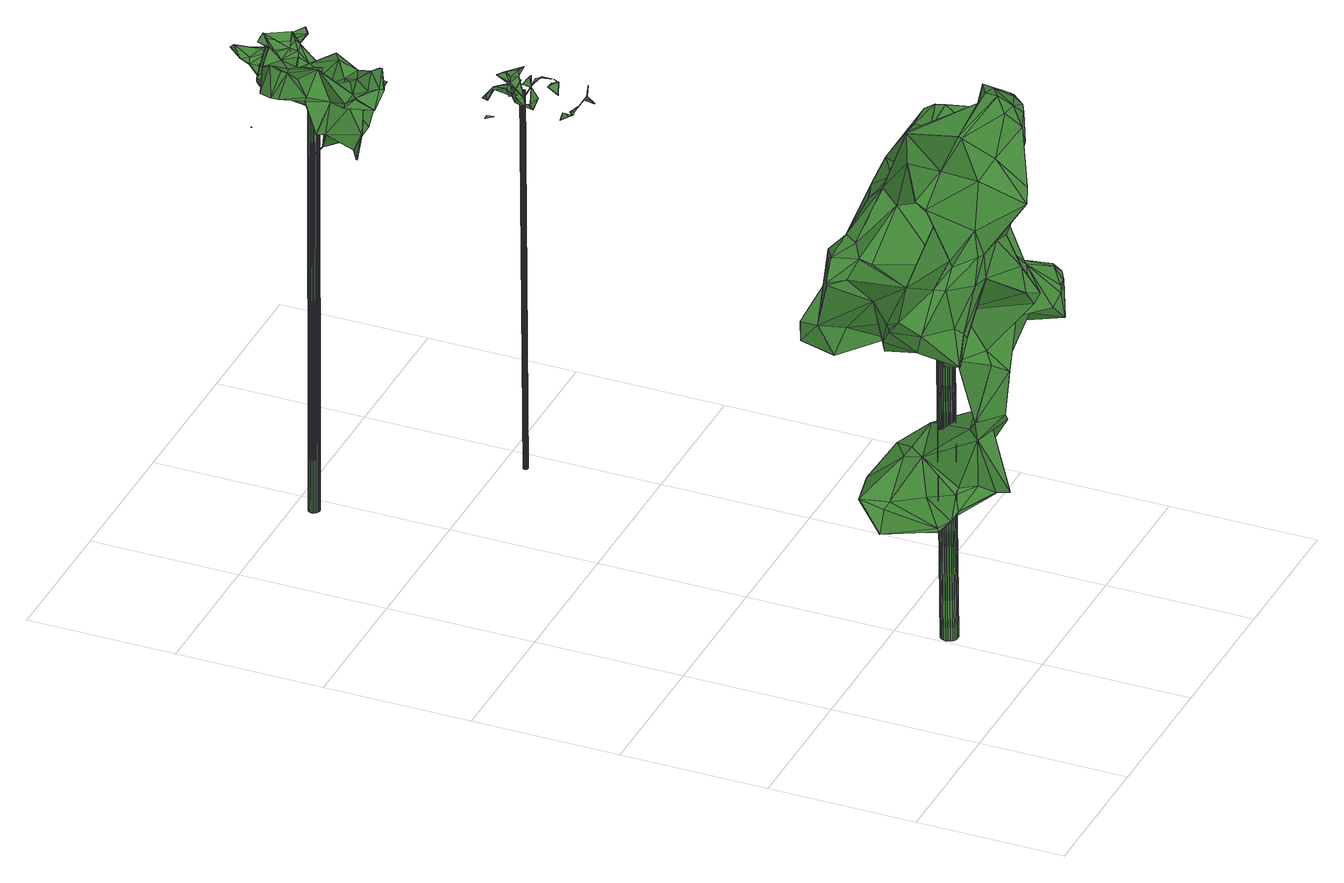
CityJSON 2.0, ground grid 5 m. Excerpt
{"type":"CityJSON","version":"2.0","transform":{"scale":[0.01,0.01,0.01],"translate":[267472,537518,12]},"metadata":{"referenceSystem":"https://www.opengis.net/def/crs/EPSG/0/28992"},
"CityObjects":{
"tree1":{"type":"SolitaryVegetationObject","attributes":{"gtid":104,"crown_width_m":7.89,"crown_median_z":25.93,"crown_r50_m":0.413,"crown_porosity":0.897,"trunk_H_m":12.88,"trunk_DBH_m":0.58,"trunk_radius_m":0.29,"trunk_base_height_m":13.05,"original_gtid":"112"},"geometry":[{"type":"Solid","lod":"3","boundaries":[[[[0,1,2]],[[3,4,5]],[[6,7,8]],[[9,10,11]],[[12,13,14]],[[15,16,9]],[[17,18,19]],[[20,21,22]],[[23,24,25]],[[26,27,28]],[[29,30,31]],[[32,33,34]],[[35,32,36]],[[37,38,39]],[[40,41,42]],[[43,24,44]],[[12,14,45]],[[46,47,48]],[[49,5,50]],[[51,49,50]],[[0,52,53]],[[54,55,56]],[[57,58,59]],[[60,61,62]],[[23,63,64]],[[65,66,67]],[[17,68,18]],[[42,69,40]],[[70,11,71]],[[72,68,73]],[[72,73,74]],[[51,75,76]],[[77,4,3]],[[78,79,47]],[[80,81,82]],[[83,84,85]],[[86,87,83]],[[88,89,52]],[[15,9,11]],[[90,91,92]],[[93,94,28]],[[54,95,55]],[[96,36,97]],[[34,98,99]],[[100,5,4]],[[99,98,100]],[[101,102,27]],[[101,27,26]],[[103,98,33]],[[104,60,62]],[[105,106,21]],[[82,20,107]],[[108,109,37]],[[110,95,54]],[[111,112,113]],[[114,115,52]],[[116,117,118]],[[86,85,119]],[[65,119,85]],[[120,102,101]],[[68,17,73]],[[84,121,122]],[[123,124,125]],[[77,126,127]],[[128,129,43]],[[130,91,90]],[[112,1,0]],[[13,108,131]],[[132,133,80]],[[3,134,77]],[[135,136,137]],[[53,112,0]],[[56,138,54]],[[139,140,141]],[[83,87,15]],[[142,143,144]],[[145,127,146]],[[8,147,6]],[[148,149,150]],[[149,151,152]],[[59,58,153]],[[129,153,58]],[[129,58,154]],[[4,61,100]],[[18,68,92]],[[146,27,102]],[[60,155,61]],[[60,156,155]],[[100,61,155]],[[157,25,158]],[[159,10,16]],[[160,39,161]],[[9,16,10]],[[144,162,142]],[[163,162,164]],[[82,81,20]],[[165,166,167]],[[1,112,111]],[[1,111,168]],[[30,46,48]],[[28,169,95]],[[55,170,118]],[[80,82,132]],[[131,171,13]],[[14,13,171]],[[151,149,172]],[[34,99,173]],[[174,92,72]],[[33,98,34]],[[175,45,176]],[[3,5,49]],[[99,155,173]],[[100,155,99]],[[113,177,111]],[[178,111,177]],[[77,62,4]],[[179,180,181]],[[181,180,26]],[[159,132,10]],[[68,72,92]],[[7,182,8]],[[92,174,90]],[[107,132,82]],[[107,10,132]],[[183,184,185]],[[186,187,188]],[[188,29,186]],[[83,85,86]],[[189,162,144]],[[40,190,63]],[[137,29,188]],[[139,29,137]],[[157,97,156]],[[96,97,157]],[[191,132,192]],[[184,160,185]],[[27,127,126]],[[184,193,194]],[[195,194,193]],[[196,197,167]],[[147,167,197]],[[198,74,73]],[[199,194,195]],[[13,109,108]],[[179,200,102]],[[41,123,201]],[[67,202,65]],[[141,202,67]],[[137,136,140]],[[193,203,204]],[[199,195,165]],[[174,205,75]],[[206,207,160]],[[88,138,89]],[[34,36,32]],[[208,94,17]],[[93,17,94]],[[142,209,143]],[[27,146,127]],[[167,166,196]],[[162,69,142]],[[210,211,212]],[[210,212,105]],[[93,73,17]],[[179,168,213]],[[165,30,199]],[[65,85,66]],[[138,181,54]],[[126,28,27]],[[165,6,30]],[[69,209,142]],[[184,203,193]],[[16,192,159]],[[208,17,214]],[[164,184,215]],[[179,2,168]],[[163,40,69]],[[173,36,34]],[[78,47,135]],[[47,46,135]],[[155,97,173]],[[72,74,174]],[[156,97,155]],[[160,216,39]],[[129,157,24]],[[123,24,157]],[[52,117,217]],[[114,37,47]],[[114,47,218]],[[218,47,79]],[[42,201,219]],[[53,52,115]],[[193,165,195]],[[66,85,122]],[[137,140,139]],[[66,122,220]],[[15,84,83]],[[41,201,42]],[[206,160,161]],[[221,53,115]],[[221,115,218]],[[63,130,32]],[[222,43,187]],[[222,128,43]],[[111,213,168]],[[178,213,111]],[[64,44,24]],[[25,150,23]],[[85,84,122]],[[136,212,211]],[[194,48,216]],[[47,216,48]],[[223,103,50]],[[148,43,44]],[[14,171,176]],[[194,30,48]],[[141,211,202]],[[189,224,162]],[[164,162,224]],[[163,69,162]],[[165,7,6]],[[2,225,168]],[[6,147,197]],[[6,224,189]],[[197,224,6]],[[196,224,197]],[[193,166,165]],[[45,161,12]],[[8,167,147]],[[151,172,214]],[[90,174,75]],[[108,117,131]],[[0,2,52]],[[1,225,2]],[[144,143,226]],[[129,125,124]],[[168,225,1]],[[198,28,126]],[[227,19,228]],[[131,117,116]],[[216,160,194]],[[184,194,160]],[[199,30,194]],[[131,116,171]],[[45,206,161]],[[101,229,120]],[[230,228,19]],[[47,39,216]],[[231,104,145]],[[2,179,52]],[[227,228,151]],[[159,192,132]],[[64,24,23]],[[188,187,78]],[[49,76,134]],[[218,115,114]],[[124,123,232]],[[30,29,46]],[[79,187,43]],[[78,187,79]],[[214,172,208]],[[207,148,44]],[[178,177,233]],[[135,137,188]],[[110,28,95]],[[78,135,188]],[[234,235,178]],[[177,113,236]],[[177,236,233]],[[112,237,113]],[[23,230,130]],[[23,130,63]],[[104,231,238]],[[37,39,47]],[[38,12,39]],[[161,39,12]],[[42,209,69]],[[143,209,42]],[[226,143,42]],[[139,141,220]],[[67,66,141]],[[167,8,182]],[[153,129,124]],[[42,222,186]],[[42,186,226]],[[42,219,222]],[[3,49,134]],[[239,231,234]],[[239,238,231]],[[233,239,234]],[[45,175,206]],[[220,141,66]],[[123,219,201]],[[76,49,51]],[[205,76,75]],[[166,204,196]],[[240,122,121]],[[181,88,179]],[[163,164,40]],[[37,217,108]],[[114,217,37]],[[11,10,71]],[[104,238,60]],[[60,238,156]],[[4,62,61]],[[74,205,174]],[[76,205,74]],[[40,241,41]],[[36,173,97]],[[223,50,5]],[[123,125,219]],[[233,124,239]],[[44,183,207]],[[165,167,182]],[[165,182,7]],[[178,233,234]],[[222,187,186]],[[151,228,152]],[[19,91,230]],[[92,91,18]],[[19,18,91]],[[230,91,130]],[[108,217,117]],[[118,172,175]],[[172,206,175]],[[241,36,158]],[[191,133,132]],[[40,164,215]],[[126,134,198]],[[145,200,231]],[[200,145,102]],[[114,52,217]],[[184,183,215]],[[64,215,183]],[[183,185,160]],[[183,160,207]],[[125,222,219]],[[125,128,222]],[[181,26,110]],[[179,88,52]],[[36,241,35]],[[40,64,190]],[[40,215,64]],[[32,241,63]],[[40,63,241]],[[35,241,32]],[[63,190,64]],[[172,207,206]],[[102,145,146]],[[120,180,179]],[[105,21,20]],[[120,148,150]],[[33,32,130]],[[135,29,139]],[[33,130,90]],[[46,29,135]],[[240,242,70]],[[243,208,170]],[[243,170,169]],[[243,169,208]],[[20,244,107]],[[180,120,26]],[[149,148,207]],[[81,105,20]],[[76,74,198]],[[113,237,236]],[[120,150,25]],[[25,245,120]],[[164,203,184]],[[152,150,149]],[[23,150,152]],[[64,246,44]],[[183,44,246]],[[183,246,64]],[[120,157,129]],[[240,21,247]],[[22,21,240]],[[154,120,129]],[[129,128,125]],[[124,233,236]],[[124,236,153]],[[153,236,237]],[[172,118,170]],[[172,170,208]],[[65,202,119]],[[133,119,202]],[[178,235,213]],[[57,154,58]],[[200,179,213]],[[70,71,244]],[[105,212,106]],[[136,106,212]],[[166,193,204]],[[120,179,102]],[[90,75,33]],[[33,75,103]],[[75,51,103]],[[145,104,127]],[[239,124,232]],[[239,232,238]],[[76,198,134]],[[14,176,45]],[[118,171,116]],[[171,175,176]],[[101,26,245]],[[77,134,248]],[[126,248,134]],[[126,77,248]],[[154,57,120]],[[148,57,43]],[[148,120,57]],[[138,249,89]],[[52,89,117]],[[123,157,232]],[[122,250,220]],[[53,221,112]],[[237,112,221]],[[202,251,133]],[[210,251,202]],[[117,89,249]],[[186,31,226]],[[29,31,186]],[[226,31,144]],[[144,31,30]],[[54,181,110]],[[11,242,15]],[[70,242,11]],[[15,242,84]],[[240,250,122]],[[241,158,25]],[[220,250,139]],[[135,139,250]],[[37,109,38]],[[250,136,135]],[[250,240,136]],[[41,241,24]],[[41,24,123]],[[241,25,24]],[[129,24,43]],[[247,106,136]],[[30,189,144]],[[6,189,30]],[[203,224,204]],[[196,204,224]],[[98,223,100]],[[103,223,98]],[[5,100,223]],[[203,164,224]],[[51,50,103]],[[214,17,151]],[[119,133,191]],[[119,191,86]],[[169,28,94]],[[169,94,208]],[[171,118,175]],[[62,77,127]],[[62,127,104]],[[120,245,26]],[[19,227,17]],[[151,17,227]],[[170,95,169]],[[149,207,172]],[[118,117,252]],[[23,228,230]],[[152,228,23]],[[55,252,117]],[[118,252,55]],[[170,55,95]],[[138,88,181]],[[247,21,106]],[[245,229,101]],[[25,229,245]],[[120,229,157]],[[25,157,229]],[[200,235,231]],[[234,231,235]],[[213,235,200]],[[79,253,218]],[[79,59,253]],[[218,253,221]],[[136,240,247]],[[153,237,253]],[[198,93,28]],[[198,73,93]],[[157,158,96]],[[96,158,36]],[[12,109,13]],[[38,109,12]],[[43,57,59]],[[43,59,79]],[[56,249,138]],[[56,55,249]],[[117,249,55]],[[202,211,210]],[[153,253,59]],[[81,80,133]],[[15,192,16]],[[22,244,20]],[[10,244,71]],[[107,244,10]],[[22,70,244]],[[22,240,70]],[[121,242,240]],[[28,110,26]],[[87,86,192]],[[191,192,86]],[[84,242,121]],[[136,254,140]],[[105,81,210]],[[136,211,254]],[[141,254,211]],[[141,140,254]],[[87,192,15]],[[156,232,157]],[[238,232,156]],[[221,253,237]],[[133,251,81]],[[81,251,210]],[[255,256,257]],[[255,257,258]],[[258,257,259]],[[258,259,260]],[[257,256,261]],[[257,261,259]],[[259,261,262]],[[259,262,260]],[[261,256,263]],[[261,263,262]],[[262,263,264]],[[262,264,260]],[[263,256,265]],[[263,265,264]],[[264,265,266]],[[264,266,260]],[[265,256,267]],[[265,267,266]],[[266,267,268]],[[266,268,260]],[[267,256,269]],[[267,269,268]],[[268,269,270]],[[268,270,260]],[[269,256,271]],[[269,271,270]],[[270,271,272]],[[270,272,260]],[[271,256,273]],[[271,273,272]],[[272,273,274]],[[272,274,260]],[[273,256,275]],[[273,275,274]],[[274,275,276]],[[274,276,260]],[[275,256,277]],[[275,277,276]],[[276,277,278]],[[276,278,260]],[[277,256,279]],[[277,279,278]],[[278,279,280]],[[278,280,260]],[[279,256,281]],[[279,281,280]],[[280,281,282]],[[280,282,260]],[[281,256,283]],[[281,283,282]],[[282,283,284]],[[282,284,260]],[[283,256,285]],[[283,285,284]],[[284,285,286]],[[284,286,260]],[[285,256,287]],[[285,287,286]],[[286,287,288]],[[286,288,260]],[[287,256,289]],[[287,289,288]],[[288,289,290]],[[288,290,260]],[[289,256,291]],[[289,291,290]],[[290,291,292]],[[290,292,260]],[[291,256,293]],[[291,293,292]],[[292,293,294]],[[292,294,260]],[[293,256,295]],[[293,295,294]],[[294,295,296]],[[294,296,260]],[[295,256,297]],[[295,297,296]],[[296,297,298]],[[296,298,260]],[[297,256,299]],[[297,299,298]],[[298,299,300]],[[298,300,260]],[[299,256,301]],[[299,301,300]],[[300,301,302]],[[300,302,260]],[[301,256,303]],[[301,303,302]],[[302,303,304]],[[302,304,260]],[[303,256,255]],[[303,255,304]],[[304,255,258]],[[304,258,260]]]]}]},
"tree2":{"type":"SolitaryVegetationObject","attributes":{"gtid":161,"crown_width_m":4.69,"crown_median_z":28.73,"crown_r50_m":0.239,"crown_porosity":0.922,"trunk_H_m":15.66,"trunk_DBH_m":0.376,"trunk_radius_m":0.188,"trunk_base_height_m":13.07,"original_gtid":"177"},"geometry":[{"type":"Solid","lod":"3","boundaries":[[[[305,306,307]],[[308,309,310]],[[311,312,313]],[[314,315,316]],[[317,318,319]],[[314,320,315]],[[321,322,323]],[[324,325,326]],[[327,328,329]],[[330,331,332]],[[330,332,333]],[[330,333,334]],[[316,315,335]],[[336,337,338]],[[339,321,323]],[[311,321,339]],[[340,341,342]],[[337,336,343]],[[344,345,346]],[[347,348,349]],[[350,351,352]],[[324,353,354]],[[355,356,305]],[[357,358,359]],[[360,361,362]],[[363,344,364]],[[365,366,309]],[[318,367,368]],[[325,324,354]],[[323,369,370]],[[371,323,322]],[[329,372,373]],[[320,335,315]],[[374,375,352]],[[376,377,378]],[[379,380,381]],[[379,381,382]],[[383,384,385]],[[386,375,333]],[[345,344,363]],[[313,345,363]],[[307,387,388]],[[307,388,389]],[[306,390,387]],[[343,336,391]],[[311,313,363]],[[390,392,393]],[[330,394,331]],[[395,396,397]],[[349,398,399]],[[326,334,324]],[[400,336,401]],[[400,401,316]],[[402,342,403]],[[402,340,342]],[[404,405,406]],[[407,332,331]],[[408,409,410]],[[313,410,409]],[[325,394,326]],[[338,337,373]],[[411,346,345]],[[378,334,376]],[[412,413,414]],[[400,391,336]],[[401,338,415]],[[401,415,416]],[[314,316,401]],[[417,418,318]],[[319,318,418]],[[419,389,408]],[[420,405,421]],[[325,370,394]],[[372,328,416]],[[422,423,424]],[[425,421,359]],[[426,359,421]],[[342,380,427]],[[417,318,368]],[[314,401,416]],[[391,428,343]],[[429,412,414]],[[397,342,348]],[[347,397,348]],[[320,429,414]],[[338,401,336]],[[421,404,426]],[[314,430,320]],[[431,368,420]],[[388,408,389]],[[432,433,434]],[[362,435,436]],[[389,419,307]],[[376,308,383]],[[374,352,437]],[[438,439,412]],[[429,440,441]],[[442,430,416]],[[314,416,430]],[[420,367,405]],[[324,334,353]],[[384,383,395]],[[443,328,444]],[[444,328,327]],[[323,378,377]],[[383,445,395]],[[417,446,447]],[[448,392,380]],[[449,392,448]],[[450,377,376]],[[451,424,423]],[[422,424,451]],[[452,329,400]],[[391,400,329]],[[431,420,421]],[[378,353,334]],[[438,435,453]],[[436,435,438]],[[415,338,372]],[[415,372,416]],[[337,343,428]],[[331,394,454]],[[331,454,455]],[[456,323,353]],[[370,353,323]],[[457,458,407]],[[368,367,420]],[[349,348,398]],[[342,396,350]],[[405,367,459]],[[458,412,441]],[[430,440,429]],[[421,405,404]],[[373,337,428]],[[413,452,414]],[[414,452,460]],[[437,461,459]],[[427,392,390]],[[380,392,427]],[[371,369,323]],[[462,317,463]],[[462,463,369]],[[399,397,347]],[[372,329,328]],[[397,396,342]],[[349,399,347]],[[387,390,393]],[[464,340,402]],[[452,400,465]],[[432,434,425]],[[358,425,359]],[[466,359,426]],[[365,371,366]],[[448,433,449]],[[355,305,307]],[[452,465,460]],[[342,350,403]],[[464,402,403]],[[428,329,373]],[[385,384,467]],[[385,467,450]],[[364,466,363]],[[425,468,421]],[[387,469,388]],[[393,469,387]],[[459,406,405]],[[357,466,364]],[[306,387,307]],[[305,398,306]],[[398,397,399]],[[333,332,386]],[[395,356,384]],[[386,352,375]],[[470,469,393]],[[394,361,454]],[[388,409,408]],[[367,471,437]],[[367,437,459]],[[323,377,339]],[[342,341,380]],[[450,376,383]],[[385,450,383]],[[326,394,330]],[[307,419,355]],[[417,447,453]],[[417,453,418]],[[444,413,472]],[[453,447,439]],[[363,466,473]],[[339,377,474]],[[460,335,320]],[[333,375,374]],[[313,409,345]],[[360,362,436]],[[472,439,447]],[[460,320,414]],[[410,377,467]],[[450,467,377]],[[311,363,473]],[[311,473,321]],[[472,475,403]],[[464,403,475]],[[360,454,361]],[[455,454,360]],[[452,327,329]],[[446,476,447]],[[475,447,476]],[[475,476,446]],[[410,474,377]],[[421,382,431]],[[468,382,421]],[[470,393,449]],[[470,449,432]],[[433,432,449]],[[431,382,368]],[[344,346,364]],[[425,346,411]],[[474,410,313]],[[312,477,474]],[[312,339,477]],[[364,346,357]],[[382,478,368]],[[318,317,367]],[[410,467,408]],[[463,479,361]],[[380,379,480]],[[442,416,328]],[[442,328,443]],[[372,338,373]],[[430,429,320]],[[464,446,368]],[[417,368,446]],[[472,413,412]],[[308,310,383]],[[376,333,308]],[[376,334,333]],[[457,412,458]],[[443,440,442]],[[430,442,440]],[[350,352,403]],[[403,352,386]],[[429,441,412]],[[391,481,428]],[[329,428,481]],[[329,481,391]],[[423,422,451]],[[346,358,357]],[[365,471,462]],[[369,365,462]],[[371,365,369]],[[426,482,321]],[[425,358,346]],[[426,404,482]],[[457,407,412]],[[468,433,448]],[[309,366,322]],[[322,366,371]],[[472,412,439]],[[478,340,368]],[[469,409,388]],[[436,455,360]],[[453,439,438]],[[456,378,323]],[[354,353,325]],[[456,353,378]],[[312,474,313]],[[453,435,418]],[[482,404,483]],[[483,484,310]],[[438,412,407]],[[444,440,443]],[[472,440,444]],[[441,440,472]],[[408,355,419]],[[467,355,408]],[[334,326,330]],[[370,325,353]],[[322,321,482]],[[462,367,317]],[[407,455,438]],[[436,438,455]],[[462,471,367]],[[449,393,392]],[[321,473,426]],[[466,426,473]],[[446,464,475]],[[447,475,472]],[[368,340,464]],[[361,435,362]],[[319,485,317]],[[310,309,483]],[[322,482,483]],[[322,483,309]],[[484,395,445]],[[370,369,463]],[[444,486,413]],[[452,413,486]],[[455,407,331]],[[327,452,486]],[[327,486,444]],[[394,370,463]],[[361,487,435]],[[479,487,361]],[[394,463,361]],[[483,488,484]],[[351,350,488]],[[483,351,488]],[[478,341,340]],[[467,356,355]],[[384,356,467]],[[488,350,396]],[[488,396,395]],[[484,488,395]],[[398,305,356]],[[398,356,397]],[[395,397,356]],[[345,489,411]],[[409,489,345]],[[469,489,409]],[[469,470,489]],[[382,381,478]],[[380,478,381]],[[448,379,468]],[[382,468,379]],[[437,352,461]],[[466,357,359]],[[459,461,406]],[[490,333,471]],[[365,490,471]],[[433,468,434]],[[380,341,478]],[[483,404,406]],[[425,434,468]],[[333,374,471]],[[471,374,437]],[[458,332,407]],[[484,445,310]],[[310,445,383]],[[474,477,339]],[[460,465,335]],[[335,465,316]],[[400,316,465]],[[309,490,365]],[[308,490,309]],[[333,490,308]],[[339,312,311]],[[470,491,489]],[[432,491,470]],[[411,489,491]],[[411,491,425]],[[425,491,432]],[[483,406,351]],[[352,406,461]],[[352,351,406]],[[390,492,427]],[[390,306,492]],[[398,348,492]],[[398,492,306]],[[458,441,493]],[[458,493,332]],[[386,332,493]],[[403,493,472]],[[441,472,493]],[[386,493,403]],[[342,492,348]],[[427,492,342]],[[448,480,379]],[[380,480,448]],[[463,485,479]],[[317,485,463]],[[479,485,487]],[[418,485,319]],[[435,485,418]],[[487,485,435]],[[494,495,496]],[[494,496,497]],[[497,496,498]],[[497,498,499]],[[496,495,500]],[[496,500,498]],[[498,500,501]],[[498,501,499]],[[500,495,502]],[[500,502,501]],[[501,502,503]],[[501,503,499]],[[502,495,504]],[[502,504,503]],[[503,504,505]],[[503,505,499]],[[504,495,506]],[[504,506,505]],[[505,506,507]],[[505,507,499]],[[506,495,508]],[[506,508,507]],[[507,508,509]],[[507,509,499]],[[508,495,510]],[[508,510,509]],[[509,510,511]],[[509,511,499]],[[510,495,512]],[[510,512,511]],[[511,512,513]],[[511,513,499]],[[512,495,514]],[[512,514,513]],[[513,514,515]],[[513,515,499]],[[514,495,516]],[[514,516,515]],[[515,516,517]],[[515,517,499]],[[516,495,518]],[[516,518,517]],[[517,518,519]],[[517,519,499]],[[518,495,520]],[[518,520,519]],[[519,520,521]],[[519,521,499]],[[520,495,522]],[[520,522,521]],[[521,522,523]],[[521,523,499]],[[522,495,524]],[[522,524,523]],[[523,524,525]],[[523,525,499]],[[524,495,526]],[[524,526,525]],[[525,526,527]],[[525,527,499]],[[526,495,528]],[[526,528,527]],[[527,528,529]],[[527,529,499]],[[528,495,530]],[[528,530,529]],[[529,530,531]],[[529,531,499]],[[530,495,532]],[[530,532,531]],[[531,532,533]],[[531,533,499]],[[532,495,534]],[[532,534,533]],[[533,534,535]],[[533,535,499]],[[534,495,536]],[[534,536,535]],[[535,536,537]],[[535,537,499]],[[536,495,538]],[[536,538,537]],[[537,538,539]],[[537,539,499]],[[538,495,540]],[[538,540,539]],[[539,540,541]],[[539,541,499]],[[540,495,542]],[[540,542,541]],[[541,542,543]],[[541,543,499]],[[542,495,494]],[[542,494,543]],[[543,494,497]],[[543,497,499]]]]}]},
"tree3":{"type":"SolitaryVegetationObject","attributes":{"gtid":266,"crown_width_m":2.44,"crown_median_z":26.79,"crown_r50_m":0.138,"crown_porosity":0.921,"trunk_H_m":13.84,"trunk_DBH_m":0.168,"trunk_radius_m":0.0838,"trunk_base_height_m":12.95,"original_gtid":"297"},"geometry":[{"type":"MultiSurface","lod":"3","boundaries":[[[544,545,546]],[[547,548,549]],[[550,551,552]],[[553,554,555]],[[556,557,558]],[[559,560,561]],[[562,563,564]],[[565,566,567]],[[568,569,570]],[[571,544,572]],[[565,573,574]],[[554,553,575]],[[558,576,556]],[[577,578,579]],[[580,581,582]],[[583,574,584]],[[585,579,586]],[[587,588,585]],[[589,590,591]],[[592,593,559]],[[594,595,596]],[[547,597,595]],[[598,573,599]],[[564,600,601]],[[602,603,555]],[[602,553,555]],[[552,551,599]],[[593,592,604]],[[605,606,607]],[[565,608,599]],[[609,610,611]],[[580,612,581]],[[602,555,613]],[[589,591,593]],[[614,615,596]],[[568,576,558]],[[565,567,608]],[[616,617,618]],[[612,619,604]],[[606,620,621]],[[615,622,596]],[[623,622,615]],[[624,557,610]],[[554,613,555]],[[554,575,625]],[[625,613,554]],[[626,618,627]],[[626,616,618]],[[606,621,607]],[[547,549,597]],[[628,575,629]],[[628,629,630]],[[592,561,631]],[[615,614,594]],[[565,598,552]],[[582,631,632]],[[633,568,634]],[[633,634,609]],[[564,601,562]],[[624,558,557]],[[625,629,553]],[[565,574,583]],[[604,581,612]],[[583,584,573]],[[562,570,563]],[[581,592,582]],[[635,636,637]],[[635,637,638]],[[603,602,638]],[[639,640,569]],[[628,640,639]],[[572,546,571]],[[577,588,578]],[[581,604,592]],[[586,579,578]],[[593,604,589]],[[641,551,550]],[[591,636,635]],[[593,635,638]],[[547,595,642]],[[545,571,546]],[[632,580,582]],[[622,643,596]],[[644,642,595]],[[585,645,587]],[[568,559,604]],[[638,637,646]],[[584,574,573]],[[632,639,612]],[[569,612,639]],[[624,634,612]],[[577,579,588]],[[585,588,579]],[[557,568,633]],[[557,633,609]],[[546,572,544]],[[623,594,647]],[[615,594,623]],[[647,622,623]],[[548,642,648]],[[631,582,592]],[[635,593,591]],[[568,649,560]],[[611,634,609]],[[598,550,552]],[[610,650,611]],[[569,651,563]],[[651,569,600]],[[544,571,545]],[[593,638,646]],[[652,617,653]],[[627,617,652]],[[626,653,616]],[[616,653,617]],[[653,626,627]],[[627,618,617]],[[606,605,620]],[[607,621,605]],[[654,647,596]],[[580,632,612]],[[628,639,575]],[[614,644,594]],[[621,620,605]],[[594,644,595]],[[562,601,655]],[[630,655,601]],[[598,599,550]],[[637,590,646]],[[612,569,568]],[[612,568,624]],[[653,627,641]],[[589,604,559]],[[600,569,656]],[[653,641,652]],[[657,591,590]],[[624,610,634]],[[656,569,640]],[[558,624,568]],[[644,648,642]],[[632,631,639]],[[629,575,553]],[[544,658,652]],[[550,599,551]],[[629,655,630]],[[593,646,590]],[[553,613,625]],[[655,570,562]],[[649,570,655]],[[568,557,576]],[[568,576,649]],[[565,552,566]],[[566,552,599]],[[599,608,566]],[[608,567,566]],[[634,610,609]],[[588,587,578]],[[549,548,597]],[[585,586,645]],[[629,639,655]],[[629,625,639]],[[657,636,591]],[[637,636,657]],[[610,609,650]],[[610,557,609]],[[563,570,569]],[[559,568,560]],[[647,654,622]],[[656,640,630]],[[654,659,622]],[[614,596,644]],[[564,563,651]],[[627,652,658]],[[643,622,659]],[[659,654,643]],[[564,651,600]],[[583,573,565]],[[647,594,596]],[[559,593,589]],[[575,639,625]],[[550,658,544]],[[593,590,589]],[[657,590,637]],[[551,658,550]],[[641,658,551]],[[627,658,641]],[[631,561,639]],[[649,568,570]],[[598,565,573]],[[599,573,565]],[[654,596,643]],[[644,596,595]],[[644,595,597]],[[652,641,544]],[[578,587,586]],[[586,587,645]],[[630,640,628]],[[601,656,630]],[[600,656,601]],[[634,604,619]],[[634,568,604]],[[634,619,612]],[[561,592,559]],[[644,548,648]],[[597,548,644]],[[548,547,642]],[[550,544,641]],[[553,602,613]],[[556,576,557]],[[660,636,661]],[[639,560,655]],[[649,655,560]],[[561,560,639]],[[609,611,650]],[[662,663,664]],[[662,664,665]],[[665,664,666]],[[665,666,667]],[[664,663,668]],[[664,668,666]],[[666,668,669]],[[666,669,667]],[[668,663,670]],[[668,670,669]],[[669,670,671]],[[669,671,667]],[[670,663,672]],[[670,672,671]],[[671,672,673]],[[671,673,667]],[[672,663,674]],[[672,674,673]],[[673,674,675]],[[673,675,667]],[[674,663,676]],[[674,676,675]],[[675,676,677]],[[675,677,667]],[[676,663,678]],[[676,678,677]],[[677,678,679]],[[677,679,667]],[[678,663,680]],[[678,680,679]],[[679,680,681]],[[679,681,667]],[[680,663,682]],[[680,682,681]],[[681,682,683]],[[681,683,667]],[[682,663,684]],[[682,684,683]],[[683,684,685]],[[683,685,667]],[[684,663,686]],[[684,686,685]],[[685,686,687]],[[685,687,667]],[[686,663,688]],[[686,688,687]],[[687,688,689]],[[687,689,667]],[[688,663,690]],[[688,690,689]],[[689,690,691]],[[689,691,667]],[[690,663,692]],[[690,692,691]],[[691,692,693]],[[691,693,667]],[[692,663,694]],[[692,694,693]],[[693,694,695]],[[693,695,667]],[[694,663,696]],[[694,696,695]],[[695,696,697]],[[695,697,667]],[[696,663,698]],[[696,698,697]],[[697,698,699]],[[697,699,667]],[[698,663,700]],[[698,700,699]],[[699,700,701]],[[699,701,667]],[[700,663,702]],[[700,702,701]],[[701,702,703]],[[701,703,667]],[[702,663,704]],[[702,704,703]],[[703,704,705]],[[703,705,667]],[[704,663,706]],[[704,706,705]],[[705,706,707]],[[705,707,667]],[[706,663,708]],[[706,708,707]],[[707,708,709]],[[707,709,667]],[[708,663,710]],[[708,710,709]],[[709,710,711]],[[709,711,667]],[[710,663,662]],[[710,662,711]],[[711,662,665]],[[711,665,667]]]}]}
},
"vertices":[
[102,367,1418],[76,336,1476],[107,358,1480],[584,227,2088],[586,187,2084],[640,224,2074],[968,263,1116],[990,297,1052],[1032,302,1034],[257,516,715],[232,435,620],[255,514,718],[604,696,1133],[472,739,1152],[519,746,1168],[381,543,717],[261,441,612],[730,627,1669],[782,571,1671],[780,580,1527],[292,220,687],[373,239,733],[354,329,712],[656,352,1552],[635,242,1488],[619,318,1589],[477,482,1674],[411,418,1882],[475,528,1728],[531,141,1130],[785,227,1134],[729,141,1220],[800,263,1611],[816,272,1840],[769,214,1797],[779,250,1603],[732,186,1759],[427,488,1213],[545,593,1205],[588,479,1168],[746,169,1396],[706,213,1447],[734,154,1391],[503,276,1327],[516,353,1317],[626,674,1188],[533,238,1191],[477,292,1199],[629,363,1164],[652,266,2071],[736,209,2003],[735,213,2001],[310,490,1416],[126,373,1371],[275,617,1566],[355,661,1540],[293,635,1548],[282,351,1393],[253,255,1421],[344,249,1255],[474,149,1930],[580,161,2031],[398,229,2027],[720,272,1507],[677,213,1426],[632,262,704],[629,285,740],[634,259,706],[755,508,1862],[843,106,1330],[306,432,697],[280,442,683],[777,480,1872],[666,501,1860],[649,442,1866],[833,336,1863],[634,248,1955],[394,238,2034],[468,157,1172],[369,229,1229],[301,285,652],[326,219,686],[259,246,659],[511,490,721],[482,483,802],[553,440,726],[525,470,709],[406,509,691],[267,561,1503],[229,610,1493],[836,336,1860],[820,470,1687],[827,499,1709],[602,511,1729],[569,540,1712],[400,620,1578],[546,199,1790],[607,128,1828],[728,164,1978],[710,152,1961],[626,153,2036],[412,277,1784],[334,288,1749],[748,202,1992],[380,166,1896],[334,211,702],[432,188,743],[256,246,663],[319,625,1180],[498,636,1205],[377,577,1571],[76,228,1486],[96,250,1410],[158,135,1350],[376,412,1324],[256,345,1384],[301,733,1289],[292,669,1294],[478,677,1421],[535,412,728],[383,300,1554],[448,417,821],[533,390,868],[520,81,1524],[350,128,1566],[507,60,1442],[485,451,1940],[381,292,1900],[507,63,1439],[422,156,1517],[801,403,1660],[302,732,1219],[283,355,617],[388,286,676],[601,261,2031],[408,188,989],[428,188,913],[505,127,976],[221,610,1504],[561,177,963],[535,132,941],[603,239,753],[842,75,1290],[805,66,1266],[804,53,1180],[306,311,1798],[299,343,1824],[1052,298,1073],[448,421,1423],[522,551,1461],[561,392,1632],[654,592,1611],[685,463,1603],[261,152,1394],[351,227,1542],[630,123,1961],[489,47,1841],[520,131,1629],[612,283,1757],[266,416,611],[611,455,1168],[633,651,1186],[865,91,1306],[863,121,1327],[871,204,1294],[956,304,1065],[932,335,1137],[987,323,1097],[53,295,1534],[499,587,1661],[403,621,1575],[417,729,1220],[542,617,1422],[667,129,1884],[796,452,1866],[509,647,1211],[520,726,1181],[217,177,1446],[185,192,1600],[235,347,1544],[328,502,1539],[303,534,1566],[990,301,1052],[585,341,1221],[825,369,1169],[629,365,1168],[617,138,1270],[479,179,1215],[518,119,1130],[857,234,1184],[707,217,1445],[356,409,675],[347,438,654],[865,369,1155],[824,367,1166],[858,363,1152],[958,311,1130],[990,285,1115],[501,457,1938],[862,350,1150],[278,218,1651],[551,69,1427],[576,242,710],[876,315,1175],[904,332,1158],[780,391,1834],[592,607,1220],[553,478,1288],[599,620,1648],[817,73,1287],[445,131,725],[452,89,732],[442,131,728],[170,226,1605],[634,626,1638],[738,193,1230],[609,454,1163],[345,595,1274],[319,256,1230],[549,28,1423],[563,254,929],[226,277,1399],[542,45,1385],[730,194,1997],[902,248,1186],[78,337,1486],[761,75,1235],[776,578,1527],[782,546,1502],[499,210,1728],[785,544,1500],[330,156,1745],[445,131,1651],[285,135,1575],[317,139,1661],[256,200,1644],[241,156,1420],[168,136,1344],[429,23,1819],[350,135,1652],[421,372,810],[744,240,1572],[423,436,795],[498,586,1657],[263,253,670],[566,365,1678],[619,173,1350],[397,238,744],[454,252,1939],[231,614,1494],[437,219,943],[428,202,730],[422,583,1369],[319,253,1232],[511,174,918],[554,325,105],[525,325,105],[553,332,105],[539,333,1393],[538,341,1393],[510,333,1393],[550,339,105],[535,347,1393],[546,345,105],[531,354,1393],[540,350,105],[525,358,1393],[533,353,105],[518,361,1393],[525,354,105],[510,362,1393],[518,353,105],[503,361,1392],[511,350,105],[496,358,1392],[505,346,105],[490,354,1392],[500,340,105],[485,348,1392],[497,333,105],[482,341,1392],[496,325,105],[481,333,1392],[497,318,105],[482,326,1392],[500,311,105],[485,319,1393],[504,305,105],[490,313,1393],[510,300,105],[496,308,1393],[517,297,105],[503,305,1393],[525,296,105],[510,304,1393],[532,297,105],[517,305,1393],[539,300,105],[524,308,1393],[545,304,105],[531,312,1393],[550,310,105],[535,319,1393],[553,317,105],[538,326,1393],
[361,2296,1529],[361,2295,1528],[329,2250,1524],[321,2405,1700],[353,2376,1720],[327,2329,1685],[313,2239,1727],[312,2238,1725],[328,2180,1688],[533,2656,1649],[524,2751,1668],[526,2750,1668],[467,2497,1748],[496,2503,1755],[488,2516,1771],[460,2689,1677],[345,2261,1718],[351,2374,1720],[353,2383,1774],[219,2484,1722],[273,2510,1804],[239,2528,1717],[566,2584,1612],[568,2584,1611],[582,2580,1638],[308,2503,1700],[382,2541,1753],[344,2496,1660],[328,2470,1676],[253,2473,1700],[492,2723,1701],[637,2601,1687],[668,2558,1704],[639,2589,1668],[284,2260,1719],[482,2453,1633],[445,2399,1643],[446,2393,1561],[667,2558,1705],[398,2179,1726],[398,2178,1724],[465,2213,1754],[344,2406,1448],[378,2374,1479],[344,2406,1446],[429,2396,1578],[408,2405,1632],[408,2407,1633],[282,2455,1786],[263,2467,1799],[328,2250,1526],[330,2343,1558],[469,2223,1753],[468,2223,1751],[457,2245,1743],[399,2604,1795],[389,2562,1793],[438,2603,1805],[388,2188,1731],[465,2212,1756],[372,2460,1751],[379,2379,1766],[479,2465,1703],[509,2448,1691],[371,2462,1753],[329,2471,1769],[378,2378,1768],[584,2580,1636],[652,2542,1692],[378,2488,1639],[365,2480,1636],[273,2392,1701],[325,2329,1685],[273,2386,1718],[459,2337,1604],[505,2359,1575],[458,2381,1662],[489,2378,1685],[301,2369,1618],[306,2347,1573],[263,2350,1598],[364,2481,1634],[380,2253,1534],[335,2225,1587],[292,2224,1518],[437,2277,1541],[635,2600,1688],[472,2285,1622],[445,2249,1543],[310,2551,1767],[331,2344,1559],[382,2349,1526],[377,2375,1480],[376,2373,1479],[343,2404,1447],[563,2654,1669],[564,2654,1667],[438,2450,1629],[406,2480,1601],[452,2333,1697],[487,2369,1736],[456,2381,1664],[360,2592,1688],[333,2226,1587],[375,2239,1670],[326,2264,1681],[430,2228,1712],[404,2587,1644],[481,2637,1653],[452,2654,1670],[584,2582,1637],[567,2586,1611],[497,2504,1753],[507,2535,1787],[292,2226,1518],[532,2396,1728],[503,2311,1703],[186,2534,1624],[185,2534,1622],[185,2535,1624],[453,2239,1727],[439,2287,1711],[437,2322,1551],[651,2543,1694],[452,2655,1668],[513,2637,1624],[533,2396,1726],[538,2227,1661],[530,2252,1652],[530,2251,1654],[439,2602,1803],[426,2609,1792],[420,2500,1684],[412,2556,1766],[414,2528,1713],[492,2587,1584],[398,2576,1636],[519,2609,1599],[493,2586,1583],[493,2586,1585],[301,2367,1618],[479,2467,1702],[463,2520,1749],[482,2289,1634],[491,2242,1627],[262,2349,1598],[184,2534,1623],[525,2625,1676],[465,2525,1753],[388,2564,1791],[401,2578,1786],[322,2438,1743],[363,2593,1673],[368,2584,1656],[473,2414,1683],[475,2664,1679],[433,2409,1642],[454,2491,1735],[383,2518,1758],[490,2468,1644],[538,2653,1677],[455,2245,1744],[302,2335,1578],[507,2301,1673],[403,2264,1607],[489,2240,1628],[393,2491,1720],[408,2554,1645],[379,2224,1718],[283,2264,1701],[421,2502,1684],[455,2492,1733],[284,2259,1718],[475,2415,1660],[409,2547,1765],[460,2335,1602],[637,2588,1669],[431,2306,1705],[405,2314,1657],[370,2291,1629],[465,2524,1754],[519,2607,1601],[412,2555,1768],[388,2329,1568],[408,2246,1672],[330,2438,1703],[492,2243,1637],[383,2347,1525],[388,2492,1629],[444,2425,107],[425,2425,107],[443,2430,107],[427,2420,1673],[426,2425,1673],[408,2420,1673],[441,2434,107],[424,2429,1673],[438,2438,107],[421,2433,1673],[434,2441,107],[417,2436,1673],[430,2443,107],[412,2438,1673],[425,2444,107],[408,2439,1673],[420,2443,107],[403,2438,1673],[416,2441,107],[398,2436,1673],[412,2438,107],[394,2433,1672],[409,2434,107],[391,2429,1672],[407,2430,107],[390,2425,1672],[406,2425,107],[389,2420,1672],[407,2420,107],[390,2415,1672],[409,2416,107],[391,2410,1672],[412,2412,107],[395,2406,1672],[416,2409,107],[398,2404,1672],[420,2407,107],[403,2402,1672],[425,2406,107],[408,2401,1673],[430,2407,107],[413,2402,1673],[434,2409,107],[417,2404,1673],[438,2412,107],[421,2407,1673],[441,2416,107],[424,2410,1673],[443,2420,107],[426,2415,1673],
[968,1785,1398],[955,1821,1378],[978,1822,1391],[1005,1947,1476],[1006,1947,1476],[990,1964,1454],[965,1774,1419],[965,1774,1420],[1001,1760,1442],[818,1920,1537],[817,1920,1537],[818,1920,1538],[919,2020,1518],[950,2004,1516],[919,2020,1516],[895,1918,1472],[906,1970,1502],[880,1936,1472],[874,2012,1501],[853,2040,1466],[844,2024,1485],[1009,1753,1451],[980,1716,1451],[980,1715,1451],[919,1974,1498],[871,2008,1494],[875,2012,1501],[955,1821,1380],[978,1822,1392],[1009,1754,1451],[1037,1761,1473],[843,1935,1505],[919,2020,1517],[991,1865,1484],[980,1837,1501],[980,1837,1500],[889,1945,1452],[887,1910,1444],[886,1910,1444],[1037,1762,1473],[1038,1762,1473],[955,1827,1470],[979,1837,1501],[946,1859,1496],[990,1865,1484],[901,1895,1517],[927,1872,1543],[927,1872,1542],[895,1918,1471],[900,1895,1517],[976,1905,1425],[983,1931,1455],[968,1928,1403],[990,1963,1454],[1001,1761,1442],[1001,1760,1441],[825,2010,1480],[863,2009,1497],[846,1906,1568],[846,1906,1569],[896,1918,1471],[842,2027,1400],[843,2027,1400],[863,2006,1399],[980,1715,1450],[960,1965,1522],[985,1981,1512],[965,1946,1539],[903,1956,1463],[818,1919,1537],[977,1905,1425],[959,1914,1391],[917,1745,1469],[916,1745,1468],[917,1744,1468],[903,1955,1463],[848,2023,1409],[863,2006,1400],[968,1958,1394],[958,1914,1391],[949,1986,1499],[844,1918,1510],[925,1747,1464],[925,1747,1463],[852,1950,1494],[844,1935,1506],[861,1964,1514],[880,1936,1471],[888,1945,1452],[949,1986,1500],[950,1959,1510],[907,1867,1550],[918,1826,1548],[907,1867,1552],[884,1874,1560],[864,1946,1489],[862,1964,1513],[943,1783,1425],[1011,1943,1479],[969,1958,1395],[984,1931,1455],[953,1827,1470],[907,1868,1551],[967,1928,1403],[1012,1943,1479],[906,1971,1502],[965,1946,1540],[853,2039,1466],[942,1783,1425],[925,1748,1464],[968,1958,1395],[862,1964,1514],[863,2009,1496],[928,1872,1543],[943,1782,1425],[968,1959,1395],[935,1819,1530],[935,1818,1530],[933,1925,95],[925,1925,95],[933,1927,95],[928,1933,1479],[928,1935,1479],[919,1933,1479],[932,1929,95],[927,1937,1479],[931,1931,95],[925,1939,1479],[929,1932,95],[924,1940,1479],[927,1933,95],[922,1941,1479],[925,1933,95],[919,1941,1479],[923,1933,95],[917,1941,1479],[921,1932,95],[915,1940,1479],[919,1931,95],[914,1939,1479],[918,1929,95],[912,1937,1479],[917,1927,95],[911,1935,1479],[917,1925,95],[911,1933,1479],[917,1923,95],[911,1931,1479],[918,1921,95],[912,1929,1479],[919,1919,95],[913,1927,1479],[921,1918,95],[915,1925,1479],[923,1917,95],[917,1925,1479],[925,1917,95],[919,1924,1479],[927,1917,95],[922,1925,1479],[929,1918,95],[923,1925,1479],[931,1919,95],[925,1927,1479],[932,1921,95],[927,1928,1479],[933,1923,95],[927,1930,1479]
]}
